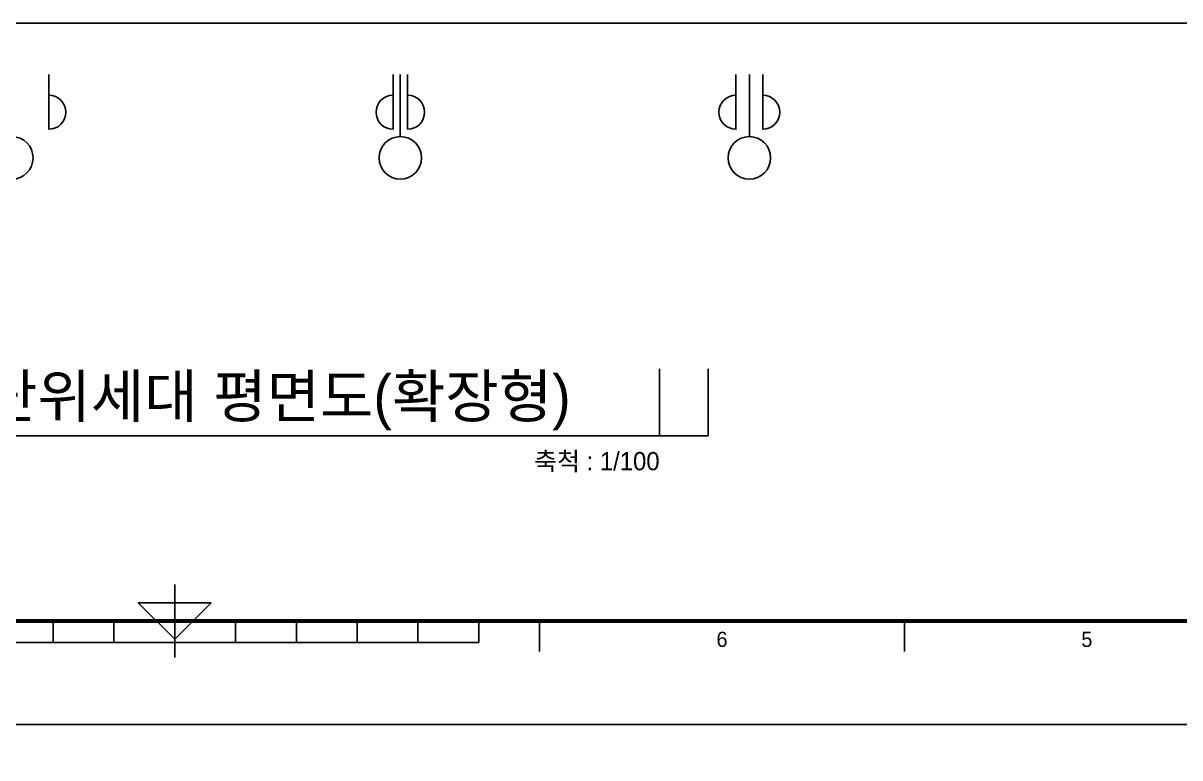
# Model space of a CAD drawing. Header units: millimetres. Extents: x -24416 to 92204, y -190080 to 23760.
# Drawn here: x 69957 to 79469, y -160655 to -154613 of the extents above; entities that cross this region are included whole.
import ezdxf
from ezdxf.enums import TextEntityAlignment as Align

# ---------------------------------------------------------------- set-up
doc = ezdxf.new("R2010")
doc.units = ezdxf.units.MM
doc.header["$LTSCALE"] = 50
doc.linetypes.add('AUDIT_D_220706163347-0', pattern=[0])
doc.layers.get('defpoints').update_dxf_attribs({"color": 139})
for name, color, linetype in [('A-치수', 7, 'AUDIT_D_220706163347-0'), ('AA-BORD-FORM', 7, 'Continuous'), ('AA-BORD-TEXT', 3, 'Continuous'), ('AA-XXXX-DIMS', 7, 'Continuous'), ('AA-XXXX-SYMB', 7, 'Continuous'), ('AA-XXXX-TEXT', 3, 'Continuous'), ('DIM', 7, 'AUDIT_D_220706163347-0')]:
    doc.layers.add(name, color=color, linetype=linetype)
doc.layers.add('Defpoint', color=135, linetype='Continuous', plot=False)
doc.styles.add('HAUD01', font='Dotum.ttf')
doc.styles.add('맑은고딕', font='malgun.ttf', dxfattribs={"width": 0.9})
doc.dimstyles.new('DIM-50', dxfattribs={"dimscale": 50, "dimtxt": 3, "dimasz": 1, "dimexe": 2, "dimexo": 2, "dimgap": 1, "dimtad": 1, "dimdec": 0, "dimzin": 0, "dimdsep": 46, "dimtxsty": '맑은고딕', "dimblk1": 'DIMDOT', "dimblk2": 'DIMDOT', "dimsah": 1, "dimcen": 0.09, "dimdle": 2, "dimclrd": 7, "dimclre": 7, "dimclrt": 3, "dimadec": 0, "dimazin": 0, "dimtfac": 1, "dimtdec": 0, "dimtix": 1, "dimtmove": 2, "dimatfit": 3, "dimldrblk": 'DIMDOT', "dimfxl": 1, "dimtolj": 1, "dimtzin": 0, "dimarcsym": 0})

# ---------------------------------------------------------------- blocks, each defined once
blk = doc.blocks.new('중심')
at = {"layer": 'DIM'}
blk.add_line((-350, 0), (0, 0), dxfattribs=at)
blk.add_circle((-470, 0), 120, dxfattribs=at)
blk = doc.blocks.new('DIMDOT')
at = {"layer": 'AA-XXXX-DIMS'}
for p, q in [((-1.5, 0), (1.5, 0)), ((0, -1.5), (0, 1.5))]:
    blk.add_line(p, q, dxfattribs=at)
for radius in [0.5, 0.25]:
    blk.add_circle((0, 0), radius, dxfattribs=at)
blk = doc.blocks.new('*D383')
at = {"layer": 'defpoints', "color": 0, "transparency": 16777216}
for p in [(5079.9, -176373.2), (30339.9, -176373.2), (30339.9, -178373.2)]:
    blk.add_point(p, dxfattribs=at)
at = {"layer": 'DIM', "color": 7, "lineweight": -2, "transparency": 16777216}
for p, q in [((5079.9, -176473.2), (5079.9, -178473.2)), ((30339.9, -176473.2), (30339.9, -178473.2)), ((5129.9, -178373.2), (30289.9, -178373.2))]:
    blk.add_line(p, q, dxfattribs=at)
at = {"layer": 'DIM', "color": 7, "lineweight": -2, "transparency": 16777216, "xscale": 50, "yscale": 50, "zscale": 50, "rotation": 180}
blk.add_blockref('DIMDOT', (5079.9, -178373.2), dxfattribs=at)
at = {"layer": 'DIM', "color": 7, "lineweight": -2, "transparency": 16777216, "xscale": 50, "yscale": 50, "zscale": 50}
blk.add_blockref('DIMDOT', (30339.9, -178373.2), dxfattribs=at)
at = {"layer": 'DIM', "color": 3, "transparency": 16777216, "insert": (17709.9, -178248.1), "char_height": 150, "attachment_point": 5, "style": 'HAUD01'}
blk.add_mtext('\\A1;25260', dxfattribs=at)
blk = doc.blocks.new('XR-FORM 청주월명')
at = {"layer": 'AA-BORD-FORM', "color": 2}
for p, q in [((421, 23), (421, 11)), ((401, 17), (401, 13.5)), ((411, 17), (411, 13.5)), ((431, 17), (431, 13.5)), ((441, 17), (441, 13.5)), ((451, 17), (451, 13.5)), ((461, 17), (461, 13.5)), ((471, 17), (471, 13.5)), ((481, 17), (481, 12)), ((541, 17), (541, 12)), ((371, 13.5), (471, 13.5))]:
    blk.add_line(p, q, dxfattribs=at)
at = {"layer": 'AA-BORD-FORM', "color": 1}
blk.add_lwpolyline([(0, 0), (841, 0), (841, 594), (0, 594)], close=True, dxfattribs=at)
at = {"layer": 'AA-BORD-FORM', "color": 2, "const_width": 0.682}
blk.add_lwpolyline([(21, 17), (21, 577), (821, 577), (821, 17)], close=True, dxfattribs=at)
at = {"layer": 'AA-BORD-FORM', "color": 2}
blk.add_lwpolyline([(427, 20), (421, 14), (415, 20)], close=True, dxfattribs=at)
at = {"layer": 'AA-BORD-TEXT', "color": 7, "style": 'HAUD01'}
for s, p in [('6', (511, 13.99)), ('5', (571, 13.99))]:
    blk.add_text(s, height=2.5, dxfattribs=at).set_placement(p, align=Align.MIDDLE_CENTER)
blk = doc.blocks.new('DIM-1108')
at = {"layer": 'DIM'}
for points in [[(20014.9, -178965.8, -1), (20014.9, -179245.8), (20014.9, -178795.8)], [(22844.9, -178965.8, 1), (22844.9, -179245.8), (22844.9, -178795.8)], [(22964.9, -178965.8, -1), (22964.9, -179245.8), (22964.9, -178795.8)], [(25664.9, -178965.8, 1), (25664.9, -179245.8), (25664.9, -178795.8)], [(25884.9, -178965.8, -1), (25884.9, -179245.8), (25884.9, -178795.8)]]:
    blk.add_lwpolyline(points, format="xyb", dxfattribs=at)
at = {"layer": 'A-치수', "xscale": 1.458333333333342, "yscale": 1.458333333333342, "zscale": 1.458333333333342, "rotation": 90}
for p in [(19709.9, -178795.8), (22904.9, -178795.8), (25774.9, -178795.8)]:
    blk.add_blockref('중심', p, dxfattribs=at)
at = {"layer": 'DIM'}
dim = blk.add_linear_dim(base=(30339.9, -178373.2), p1=(5079.9, -176373.2), p2=(30339.9, -176373.2), angle=180, dimstyle='DIM-50', override={"dimscale": 50, "dimtxsty": 'HAUD01'}, dxfattribs=at)
dim.commit()
dim.dimension.update_dxf_attribs({"geometry": '*D383', "text_midpoint": (17709.9, -178248.1)})

msp = doc.modelspace()

# ---------------------------------------------------------------- linework, layer by layer
at = {"layer": 'AA-XXXX-SYMB', "color": 3}
msp.add_line((66817.1, -158006.2), (75590.7, -158006.2), dxfattribs=at)
at = {"layer": 'Defpoint'}
for p, q in [((75190.7, -158006.2), (75190.7, -157456.2)), ((75590.7, -158006.2), (75590.7, -157456.2))]:
    msp.add_line(p, q, dxfattribs=at)

# ---------------------------------------------------------------- block references
msp.add_blockref('DIM-1108', (50153.9, 23760))
at = {"xscale": 50, "yscale": 50, "zscale": 50}
for p in [(50153.9, -160380), (50153.9, -190080)]:
    msp.add_blockref('XR-FORM 청주월명', p, dxfattribs=at)

# ---------------------------------------------------------------- texts
at = {"layer": 'AA-XXXX-TEXT', "style": 'HAUD01'}
msp.add_text('P134㎡A형 단위세대 평면도(확장형)', height=350, dxfattribs=at).set_placement((67217.1, -157856.2))
at = {"layer": 'AA-XXXX-TEXT', "insert": (75190.7, -158306.2), "char_height": 150, "attachment_point": 9, "style": 'HAUD01'}
msp.add_mtext('축척 : 1/100', dxfattribs=at)

doc.saveas('drawing.dxf')
